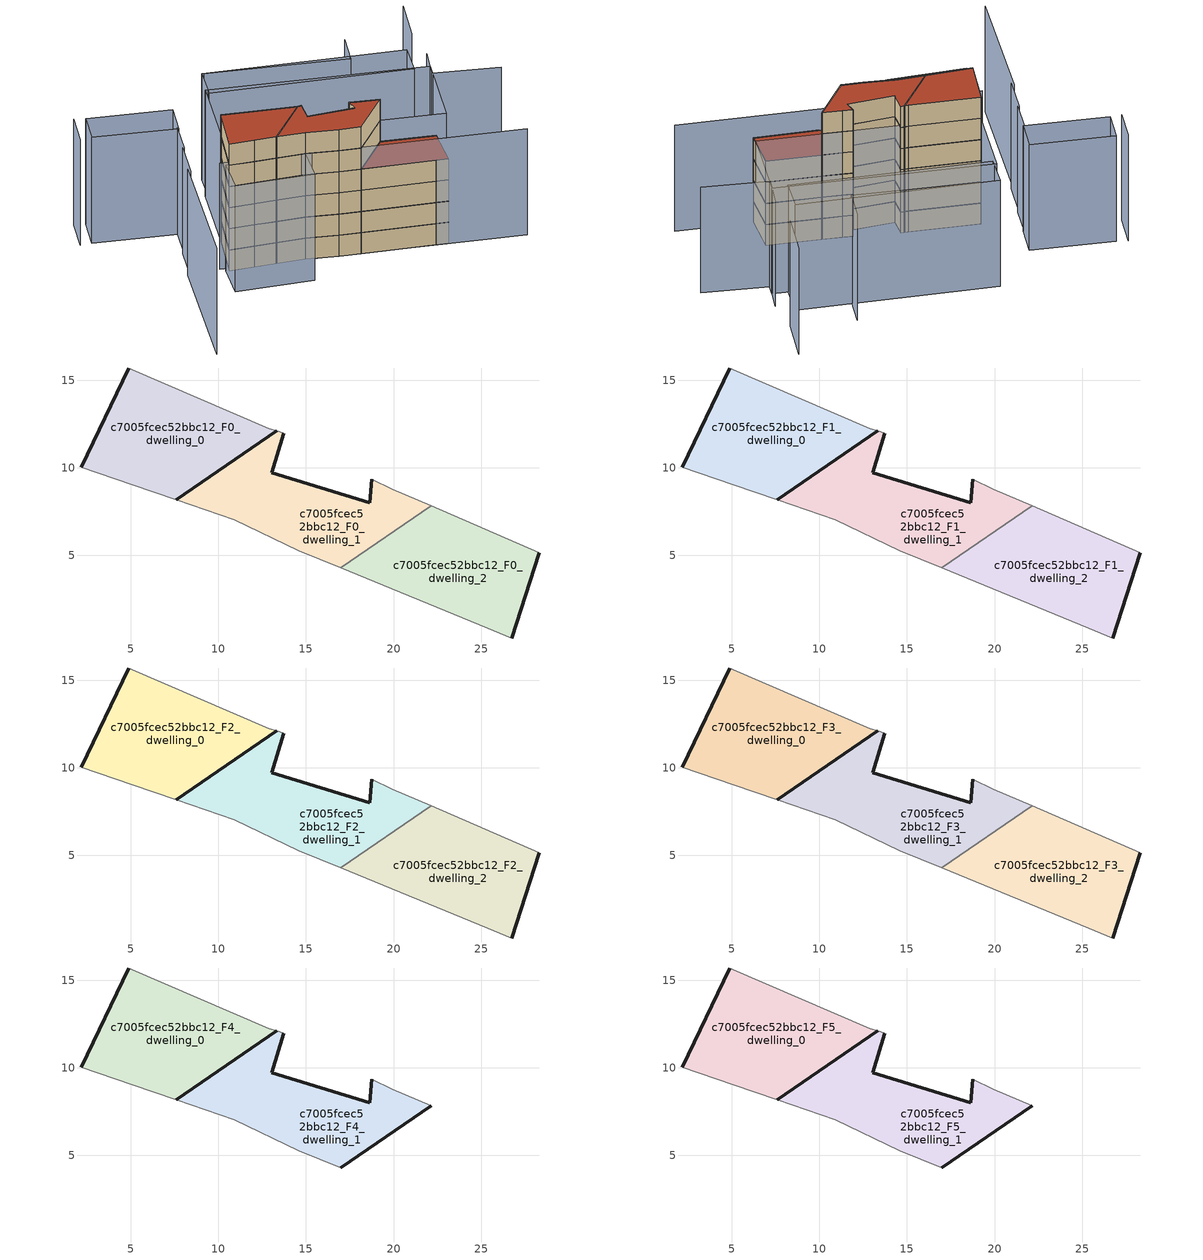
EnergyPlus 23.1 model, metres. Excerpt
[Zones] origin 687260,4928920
c7005fcec52bbc12_F0_dwelling_0
 floor ground (EU_floor_Construction): 13.33,12.1 12.89,12.24 4.87,15.7 2.16,10.02 5.07,9.03 7.6,8.16 z0
 wall outside (EU_wall_Construction): 2.16,10.02 4.87,15.7 / 13.33,12.1 7.6,8.16 z0:3
 wall adiabatic (EU_wall_Construction): 4.87,15.7 12.89,12.24 13.33,12.1 / 7.6,8.16 5.07,9.03 2.16,10.02 z0:3
c7005fcec52bbc12_F0_dwelling_1
 floor ground (EU_floor_Construction): 22.15,7.82 19.92,8.79 18.74,9.35 18.65,8 13.05,9.73 13.74,11.97 13.33,12.1 7.6,8.16 10.91,7.03 14.59,5.27 16.99,4.28 z0
 wall outside (EU_wall_Construction): 13.74,11.97 13.05,9.73 18.65,8 18.74,9.35 / 7.6,8.16 13.33,12.1 z0:3
 wall adiabatic (EU_wall_Construction): 18.74,9.35 19.92,8.79 22.15,7.82 / 16.99,4.28 14.59,5.27 10.91,7.03 7.6,8.16 / 13.33,12.1 13.74,11.97 z0:3
 wall to c7005fcec52bbc12_F0_dwelling_2 (EU_wall_Construction): 22.15,7.82 16.99,4.28 z0:3
c7005fcec52bbc12_F0_dwelling_2
 floor ground (EU_floor_Construction): 26.74,0.28 28.32,5.13 22.15,7.82 16.99,4.28 25.37,0.84 z0
 wall outside (EU_wall_Construction): 28.32,5.13 26.74,0.28 z0:3
 wall adiabatic (EU_wall_Construction): 22.15,7.82 28.32,5.13 / 26.74,0.28 25.37,0.84 16.99,4.28 z0:3
c7005fcec52bbc12_F1_dwelling_0
 floor to c7005fcec52bbc12_F0_dwelling_0 (EU_floor_Construction): 13.33,12.1 12.89,12.24 4.87,15.7 2.16,10.02 5.07,9.03 7.6,8.16 z3
 wall outside (EU_wall_Construction): 2.16,10.02 4.87,15.7 / 13.33,12.1 7.6,8.16 z3:6
 wall adiabatic (EU_wall_Construction): 4.87,15.7 12.89,12.24 13.33,12.1 / 7.6,8.16 5.07,9.03 2.16,10.02 z3:6
c7005fcec52bbc12_F1_dwelling_1
 floor to c7005fcec52bbc12_F0_dwelling_1 (EU_floor_Construction): 22.15,7.82 19.92,8.79 18.74,9.35 18.65,8 13.05,9.73 13.74,11.97 13.33,12.1 7.6,8.16 10.91,7.03 14.59,5.27 16.99,4.28 z3
 wall outside (EU_wall_Construction): 13.74,11.97 13.05,9.73 18.65,8 18.74,9.35 / 7.6,8.16 13.33,12.1 z3:6
 wall adiabatic (EU_wall_Construction): 18.74,9.35 19.92,8.79 22.15,7.82 / 16.99,4.28 14.59,5.27 10.91,7.03 7.6,8.16 / 13.33,12.1 13.74,11.97 z3:6
 wall to c7005fcec52bbc12_F1_dwelling_2 (EU_wall_Construction): 22.15,7.82 16.99,4.28 z3:6
c7005fcec52bbc12_F1_dwelling_2
 floor to c7005fcec52bbc12_F0_dwelling_2 (EU_floor_Construction): 26.74,0.28 28.32,5.13 22.15,7.82 16.99,4.28 25.37,0.84 z3
 wall outside (EU_wall_Construction): 28.32,5.13 26.74,0.28 z3:6
 wall adiabatic (EU_wall_Construction): 22.15,7.82 28.32,5.13 / 26.74,0.28 25.37,0.84 16.99,4.28 z3:6
c7005fcec52bbc12_F2_dwelling_0
 floor to c7005fcec52bbc12_F1_dwelling_0 (EU_floor_Construction): 13.33,12.1 12.89,12.24 4.87,15.7 2.16,10.02 5.07,9.03 7.6,8.16 z6
 wall outside (EU_wall_Construction): 2.16,10.02 4.87,15.7 / 13.33,12.1 7.6,8.16 z6:9
 wall adiabatic (EU_wall_Construction): 4.87,15.7 12.89,12.24 13.33,12.1 / 7.6,8.16 5.07,9.03 2.16,10.02 z6:9
c7005fcec52bbc12_F2_dwelling_1
 floor to c7005fcec52bbc12_F1_dwelling_1 (EU_floor_Construction): 22.15,7.82 19.92,8.79 18.74,9.35 18.65,8 13.05,9.73 13.74,11.97 13.33,12.1 7.6,8.16 10.91,7.03 14.59,5.27 16.99,4.28 z6
 wall outside (EU_wall_Construction): 13.74,11.97 13.05,9.73 18.65,8 18.74,9.35 / 7.6,8.16 13.33,12.1 z6:9
 wall adiabatic (EU_wall_Construction): 18.74,9.35 19.92,8.79 22.15,7.82 / 16.99,4.28 14.59,5.27 10.91,7.03 7.6,8.16 / 13.33,12.1 13.74,11.97 z6:9
 wall to c7005fcec52bbc12_F2_dwelling_2 (EU_wall_Construction): 22.15,7.82 16.99,4.28 z6:9
c7005fcec52bbc12_F2_dwelling_2
 floor to c7005fcec52bbc12_F1_dwelling_2 (EU_floor_Construction): 26.74,0.28 28.32,5.13 22.15,7.82 16.99,4.28 25.37,0.84 z6
 wall outside (EU_wall_Construction): 28.32,5.13 26.74,0.28 z6:9
 wall adiabatic (EU_wall_Construction): 22.15,7.82 28.32,5.13 / 26.74,0.28 25.37,0.84 16.99,4.28 z6:9
c7005fcec52bbc12_F3_dwelling_0
 floor to c7005fcec52bbc12_F2_dwelling_0 (EU_floor_Construction): 13.33,12.1 12.89,12.24 4.87,15.7 2.16,10.02 5.07,9.03 7.6,8.16 z9
 wall outside (EU_wall_Construction): 2.16,10.02 4.87,15.7 / 13.33,12.1 7.6,8.16 z9:12
 wall adiabatic (EU_wall_Construction): 4.87,15.7 12.89,12.24 13.33,12.1 / 7.6,8.16 5.07,9.03 2.16,10.02 z9:12
c7005fcec52bbc12_F3_dwelling_1
 floor to c7005fcec52bbc12_F2_dwelling_1 (EU_floor_Construction): 22.15,7.82 19.92,8.79 18.74,9.35 18.65,8 13.05,9.73 13.74,11.97 13.33,12.1 7.6,8.16 10.91,7.03 14.59,5.27 16.99,4.28 z9
 wall outside (EU_wall_Construction): 13.74,11.97 13.05,9.73 18.65,8 18.74,9.35 / 7.6,8.16 13.33,12.1 z9:12
 wall adiabatic (EU_wall_Construction): 18.74,9.35 19.92,8.79 22.15,7.82 / 16.99,4.28 14.59,5.27 10.91,7.03 7.6,8.16 / 13.33,12.1 13.74,11.97 z9:12
 wall to c7005fcec52bbc12_F3_dwelling_2 (EU_wall_Construction): 22.15,7.82 16.99,4.28 z9:12
c7005fcec52bbc12_F3_dwelling_2
 floor to c7005fcec52bbc12_F2_dwelling_2 (EU_floor_Construction): 26.74,0.28 28.32,5.13 22.15,7.82 16.99,4.28 25.37,0.84 z9
 wall outside (EU_wall_Construction): 28.32,5.13 26.74,0.28 z9:12
 wall adiabatic (EU_wall_Construction): 22.15,7.82 28.32,5.13 / 26.74,0.28 25.37,0.84 16.99,4.28 z9:12
 roof outside (EU_roof_Construction): 28.32,5.13 26.74,0.28 25.37,0.84 16.99,4.28 22.15,7.82 z12
c7005fcec52bbc12_F4_dwelling_0
 floor to c7005fcec52bbc12_F3_dwelling_0 (EU_floor_Construction): 13.33,12.1 12.89,12.24 4.87,15.7 2.16,10.02 5.07,9.03 7.6,8.16 z12
 wall outside (EU_wall_Construction): 2.16,10.02 4.87,15.7 / 13.33,12.1 7.6,8.16 z12:15
 wall adiabatic (EU_wall_Construction): 4.87,15.7 12.89,12.24 13.33,12.1 / 7.6,8.16 5.07,9.03 2.16,10.02 z12:15
c7005fcec52bbc12_F4_dwelling_1
 floor to c7005fcec52bbc12_F3_dwelling_1 (EU_floor_Construction): 22.15,7.82 19.92,8.79 18.74,9.35 18.65,8 13.05,9.73 13.74,11.97 13.33,12.1 7.6,8.16 10.91,7.03 14.59,5.27 16.99,4.28 z12
 wall outside (EU_wall_Construction): 22.15,7.82 16.99,4.28 / 13.74,11.97 13.05,9.73 18.65,8 18.74,9.35 / 7.6,8.16 13.33,12.1 z12:15
 wall adiabatic (EU_wall_Construction): 18.74,9.35 19.92,8.79 22.15,7.82 / 16.99,4.28 14.59,5.27 10.91,7.03 7.6,8.16 / 13.33,12.1 13.74,11.97 z12:15
c7005fcec52bbc12_F5_dwelling_0
 floor to c7005fcec52bbc12_F4_dwelling_0 (EU_floor_Construction): 13.33,12.1 12.89,12.24 4.87,15.7 2.16,10.02 5.07,9.03 7.6,8.16 z15
 wall outside (EU_wall_Construction): 2.16,10.02 4.87,15.7 / 13.33,12.1 7.6,8.16 z15:18
 wall adiabatic (EU_wall_Construction): 4.87,15.7 12.89,12.24 13.33,12.1 / 7.6,8.16 5.07,9.03 2.16,10.02 z15:18
 roof outside (EU_roof_Construction): 12.89,12.24 13.33,12.1 7.6,8.16 5.07,9.03 2.16,10.02 4.87,15.7 z18
c7005fcec52bbc12_F5_dwelling_1
 floor to c7005fcec52bbc12_F4_dwelling_1 (EU_floor_Construction): 22.15,7.82 19.92,8.79 18.74,9.35 18.65,8 13.05,9.73 13.74,11.97 13.33,12.1 7.6,8.16 10.91,7.03 14.59,5.27 16.99,4.28 z15
 wall outside (EU_wall_Construction): 22.15,7.82 16.99,4.28 / 13.74,11.97 13.05,9.73 18.65,8 18.74,9.35 / 7.6,8.16 13.33,12.1 z15:18
 wall adiabatic (EU_wall_Construction): 18.74,9.35 19.92,8.79 22.15,7.82 / 16.99,4.28 14.59,5.27 10.91,7.03 7.6,8.16 / 13.33,12.1 13.74,11.97 z15:18
 roof outside (EU_roof_Construction): 19.92,8.79 22.15,7.82 16.99,4.28 14.59,5.27 10.91,7.03 7.6,8.16 13.33,12.1 13.74,11.97 13.05,9.73 18.65,8 18.74,9.35 z18
shading: 1.5,11 35.38,-3.42 / -2.31,12.09 -8.88,-3.46 / 40.19,8.98 32.75,12.56 / 32.75,12.56 34.54,16.27 / -0.3,16.15 -2.23,11.61 / 1.6,20.03 -0.09,16.06 / 28.23,24.08 26.57,20.4 / 26.57,20.4 10.57,27.62 / 37.92,26.07 35.48,20.7 / -7.45,28.3 -9.23,24.37 / 9.37,2.79 0.3,6.1 / 0.3,6.1 1.85,10.33 / 1.85,10.33 10.91,7.03 / 10.91,7.03 9.37,2.79 / 29.42,4.66 4.74,15.38 / 4.74,15.38 8.73,24.58 / 8.73,24.58 33.42,13.86 / 33.42,13.86 29.42,4.66 / 31.53,14.47 8.79,23.88 / 8.79,23.88 10.37,27.7 / 10.37,27.7 33.11,18.29 / 33.11,18.29 31.53,14.47 / -6.17,27.66 3.27,23.44 / 3.27,23.44 1.63,19.78 / 1.63,19.78 -7.81,24.01 / -7.81,24.01 -6.17,27.66 z0:15
[Building]
EU S2 Campaign: North Axis=0; Terrain=City; Solar Distribution=FullExterior
[Site:Location]
Bologna: Latitude=44.5; Longitude=11.25; Time Zone=1; Elevation=37
[SizingPeriod:WeatherFileDays]
AnnualSizingPeriod: Begin Month=1; Begin Day of Month=1; End Month=12; End Day of Month=31; Day of Week for Start Day=Monday; Use Weather File Daylight Saving Period=No; Use Weather File Rain and Snow Indicators=No
[MATERIAL]
EU_InternalMass_Material: Roughness=MediumRough; Thickness=0.1; Conductivity=1; Density=1800; Specific Heat=900; Thermal Absorptance=0.9; Solar Absorptance=0.7; Visible Absorptance=0.7
[MATERIAL:NOMASS] Roughness=MediumRough; Thermal Absorptance=0.9; Solar Absorptance=0.7; Visible Absorptance=0.7
Name | Thermal Resistance
EU_wall_NoMass | 0.905828
EU_roof_NoMass | 0.37593
EU_floor_NoMass | 0.67114
[CONSTRUCTION]
EU_wall_Construction: EU_wall_NoMass
EU_roof_Construction: EU_roof_NoMass
EU_floor_Construction: EU_floor_NoMass
EU_InternalMass_Construction: EU_InternalMass_Material
[ZONE] Type=1; Multiplier=1; Ceiling Height=autocalculate; Floor Area=autocalculate; Part of Total Floor Area=Yes
Name | Volume
c7005fcec52bbc12_F0_dwelling_0; c7005fcec52bbc12_F1_dwelling_0; c7005fcec52bbc12_F2_dwelling_0; c7005fcec52bbc12_F3_dwelling_0; c7005fcec52bbc12_F4_dwelling_0; c7005fcec52bbc12_F5_dwelling_0 | 134.093
c7005fcec52bbc12_F0_dwelling_1; c7005fcec52bbc12_F1_dwelling_1; c7005fcec52bbc12_F2_dwelling_1; c7005fcec52bbc12_F3_dwelling_1; c7005fcec52bbc12_F4_dwelling_1; c7005fcec52bbc12_F5_dwelling_1; c7005fcec52bbc12_F1_dwelling_2; c7005fcec52bbc12_F2_dwelling_2; c7005fcec52bbc12_F3_dwelling_2 | 134.09
c7005fcec52bbc12_F0_dwelling_2 | 134.092
[INTERNALMASS] Construction=EU_InternalMass_Construction
Name | Zone or ZoneList | Surface Area
c7005fcec52bbc12_F0_dwelling_0_EU_InternalMass | c7005fcec52bbc12_F0_dwelling_0 | 44.6973
c7005fcec52bbc12_F0_dwelling_1_EU_InternalMass | c7005fcec52bbc12_F0_dwelling_1 | 44.697
c7005fcec52bbc12_F0_dwelling_2_EU_InternalMass | c7005fcec52bbc12_F0_dwelling_2 | 44.6972
c7005fcec52bbc12_F1_dwelling_0_EU_InternalMass | c7005fcec52bbc12_F1_dwelling_0 | 44.6973
c7005fcec52bbc12_F1_dwelling_1_EU_InternalMass | c7005fcec52bbc12_F1_dwelling_1 | 44.697
c7005fcec52bbc12_F1_dwelling_2_EU_InternalMass | c7005fcec52bbc12_F1_dwelling_2 | 44.6972
c7005fcec52bbc12_F2_dwelling_0_EU_InternalMass | c7005fcec52bbc12_F2_dwelling_0 | 44.6973
c7005fcec52bbc12_F2_dwelling_1_EU_InternalMass | c7005fcec52bbc12_F2_dwelling_1 | 44.697
c7005fcec52bbc12_F2_dwelling_2_EU_InternalMass | c7005fcec52bbc12_F2_dwelling_2 | 44.6972
c7005fcec52bbc12_F3_dwelling_0_EU_InternalMass | c7005fcec52bbc12_F3_dwelling_0 | 44.6973
c7005fcec52bbc12_F3_dwelling_1_EU_InternalMass | c7005fcec52bbc12_F3_dwelling_1 | 44.697
c7005fcec52bbc12_F3_dwelling_2_EU_InternalMass | c7005fcec52bbc12_F3_dwelling_2 | 44.6972
c7005fcec52bbc12_F4_dwelling_0_EU_InternalMass | c7005fcec52bbc12_F4_dwelling_0 | 67.0473
c7005fcec52bbc12_F4_dwelling_1_EU_InternalMass | c7005fcec52bbc12_F4_dwelling_1 | 67.044
c7005fcec52bbc12_F5_dwelling_0_EU_InternalMass | c7005fcec52bbc12_F5_dwelling_0 | 67.0473
c7005fcec52bbc12_F5_dwelling_1_EU_InternalMass | c7005fcec52bbc12_F5_dwelling_1 | 67.044
[OTHEREQUIPMENT] Fuel Type=Electricity; Design Level Calculation Method=Watts/Area; Power per Zone Floor Area=1; Fraction Latent=0; Fraction Radiant=0; Fraction Lost=0; Carbon Dioxide Generation Rate=0; EndUse Subcategory=EU_Step8_InternalGains
Name | Zone or ZoneList or Space or SpaceList | Schedule
EU_Step8_InternalGain_c7005fcec52bbc12_F0_dwelling_0_f000 | c7005fcec52bbc12_F0_dwelling_0 | EU_Step8_GainSchedule_c7005fcec52bbc12_F0_dwelling_0_f000
EU_Step8_InternalGain_c7005fcec52bbc12_F0_dwelling_1_f000 | c7005fcec52bbc12_F0_dwelling_1 | EU_Step8_GainSchedule_c7005fcec52bbc12_F0_dwelling_1_f000
EU_Step8_InternalGain_c7005fcec52bbc12_F0_dwelling_2_f000 | c7005fcec52bbc12_F0_dwelling_2 | EU_Step8_GainSchedule_c7005fcec52bbc12_F0_dwelling_2_f000
EU_Step8_InternalGain_c7005fcec52bbc12_F1_dwelling_0_f000 | c7005fcec52bbc12_F1_dwelling_0 | EU_Step8_GainSchedule_c7005fcec52bbc12_F1_dwelling_0_f000
EU_Step8_InternalGain_c7005fcec52bbc12_F1_dwelling_1_f000 | c7005fcec52bbc12_F1_dwelling_1 | EU_Step8_GainSchedule_c7005fcec52bbc12_F1_dwelling_1_f000
EU_Step8_InternalGain_c7005fcec52bbc12_F1_dwelling_2_f000 | c7005fcec52bbc12_F1_dwelling_2 | EU_Step8_GainSchedule_c7005fcec52bbc12_F1_dwelling_2_f000
EU_Step8_InternalGain_c7005fcec52bbc12_F2_dwelling_0_f000 | c7005fcec52bbc12_F2_dwelling_0 | EU_Step8_GainSchedule_c7005fcec52bbc12_F2_dwelling_0_f000
EU_Step8_InternalGain_c7005fcec52bbc12_F2_dwelling_1_f000 | c7005fcec52bbc12_F2_dwelling_1 | EU_Step8_GainSchedule_c7005fcec52bbc12_F2_dwelling_1_f000
EU_Step8_InternalGain_c7005fcec52bbc12_F2_dwelling_2_f000 | c7005fcec52bbc12_F2_dwelling_2 | EU_Step8_GainSchedule_c7005fcec52bbc12_F2_dwelling_2_f000
EU_Step8_InternalGain_c7005fcec52bbc12_F3_dwelling_0_f000 | c7005fcec52bbc12_F3_dwelling_0 | EU_Step8_GainSchedule_c7005fcec52bbc12_F3_dwelling_0_f000
EU_Step8_InternalGain_c7005fcec52bbc12_F3_dwelling_1_f000 | c7005fcec52bbc12_F3_dwelling_1 | EU_Step8_GainSchedule_c7005fcec52bbc12_F3_dwelling_1_f000
EU_Step8_InternalGain_c7005fcec52bbc12_F3_dwelling_2_f000 | c7005fcec52bbc12_F3_dwelling_2 | EU_Step8_GainSchedule_c7005fcec52bbc12_F3_dwelling_2_f000
EU_Step8_InternalGain_c7005fcec52bbc12_F4_dwelling_0_f000 | c7005fcec52bbc12_F4_dwelling_0 | EU_Step8_GainSchedule_c7005fcec52bbc12_F4_dwelling_0_f000
EU_Step8_InternalGain_c7005fcec52bbc12_F4_dwelling_1_f000 | c7005fcec52bbc12_F4_dwelling_1 | EU_Step8_GainSchedule_c7005fcec52bbc12_F4_dwelling_1_f000
EU_Step8_InternalGain_c7005fcec52bbc12_F5_dwelling_0_f000 | c7005fcec52bbc12_F5_dwelling_0 | EU_Step8_GainSchedule_c7005fcec52bbc12_F5_dwelling_0_f000
EU_Step8_InternalGain_c7005fcec52bbc12_F5_dwelling_1_f000 | c7005fcec52bbc12_F5_dwelling_1 | EU_Step8_GainSchedule_c7005fcec52bbc12_F5_dwelling_1_f000
[ZONEVENTILATION:DESIGNFLOWRATE] Schedule=EU_AlwaysOn; Design Flow Rate Calculation Method=AirChanges/Hour; Air Changes per Hour=0.73129; Ventilation Type=Natural; Fan Pressure Rise=0; Fan Total Efficiency=1; Constant Term Coefficient=1; Temperature Term Coefficient=0; Velocity Term Coefficient=0; Velocity Squared Term Coefficient=0; Minimum Indoor Temperature=-100; Maximum Indoor Temperature=100; Delta Temperature=-100; Minimum Outdoor Temperature=-100; Maximum Outdoor Temperature=100; Maximum Wind Speed=40
Name | Zone or ZoneList or Space or SpaceList
EU_ConstantAir_c7005fcec52bbc12_F0_dwelling_0 | c7005fcec52bbc12_F0_dwelling_0
EU_ConstantAir_c7005fcec52bbc12_F0_dwelling_1 | c7005fcec52bbc12_F0_dwelling_1
EU_ConstantAir_c7005fcec52bbc12_F0_dwelling_2 | c7005fcec52bbc12_F0_dwelling_2
EU_ConstantAir_c7005fcec52bbc12_F1_dwelling_0 | c7005fcec52bbc12_F1_dwelling_0
EU_ConstantAir_c7005fcec52bbc12_F1_dwelling_1 | c7005fcec52bbc12_F1_dwelling_1
EU_ConstantAir_c7005fcec52bbc12_F1_dwelling_2 | c7005fcec52bbc12_F1_dwelling_2
EU_ConstantAir_c7005fcec52bbc12_F2_dwelling_0 | c7005fcec52bbc12_F2_dwelling_0
EU_ConstantAir_c7005fcec52bbc12_F2_dwelling_1 | c7005fcec52bbc12_F2_dwelling_1
EU_ConstantAir_c7005fcec52bbc12_F2_dwelling_2 | c7005fcec52bbc12_F2_dwelling_2
EU_ConstantAir_c7005fcec52bbc12_F3_dwelling_0 | c7005fcec52bbc12_F3_dwelling_0
EU_ConstantAir_c7005fcec52bbc12_F3_dwelling_1 | c7005fcec52bbc12_F3_dwelling_1
EU_ConstantAir_c7005fcec52bbc12_F3_dwelling_2 | c7005fcec52bbc12_F3_dwelling_2
EU_ConstantAir_c7005fcec52bbc12_F4_dwelling_0 | c7005fcec52bbc12_F4_dwelling_0
EU_ConstantAir_c7005fcec52bbc12_F4_dwelling_1 | c7005fcec52bbc12_F4_dwelling_1
EU_ConstantAir_c7005fcec52bbc12_F5_dwelling_0 | c7005fcec52bbc12_F5_dwelling_0
EU_ConstantAir_c7005fcec52bbc12_F5_dwelling_1 | c7005fcec52bbc12_F5_dwelling_1
[SIZING:ZONE] Zone Cooling Design Supply Air Temperature Input Method=SupplyAirTemperature; Zone Cooling Design Supply Air Temperature=13; Zone Heating Design Supply Air Temperature Input Method=SupplyAirTemperature; Zone Heating Design Supply Air Temperature=50; Zone Cooling Design Supply Air Humidity Ratio=0.008; Zone Heating Design Supply Air Humidity Ratio=0.008; Cooling Design Air Flow Method=DesignDay; Cooling Design Air Flow Rate=0; Cooling Minimum Air Flow per Zone Floor Area=0.000762; Cooling Minimum Air Flow=0; Cooling Minimum Air Flow Fraction=0.2; Heating Design Air Flow Method=DesignDay; Heating Design Air Flow Rate=0; Heating Maximum Air Flow per Zone Floor Area=0.002032; Heating Maximum Air Flow=0.141576; Heating Maximum Air Flow Fraction=0.3; Account for Dedicated Outdoor Air System=No; Dedicated Outdoor Air System Control Strategy=NeutralSupplyAir; Dedicated Outdoor Air Low Setpoint Temperature for Design=autosize; Dedicated Outdoor Air High Setpoint Temperature for Design=autosize; Zone Load Sizing Method=Sensible Load Only No Latent Load; Zone Latent Cooling Design Supply Air Humidity Ratio Input Method=HumidityRatioDifference; Zone Cooling Design Supply Air Humidity Ratio Difference=0.005; Zone Latent Heating Design Supply Air Humidity Ratio Input Method=HumidityRatioDifference; Zone Humidification Design Supply Air Humidity Ratio Difference=0.005
c7005fcec52bbc12_F0_dwelling_0; c7005fcec52bbc12_F0_dwelling_1; c7005fcec52bbc12_F0_dwelling_2; c7005fcec52bbc12_F1_dwelling_0; c7005fcec52bbc12_F1_dwelling_1; c7005fcec52bbc12_F1_dwelling_2; c7005fcec52bbc12_F2_dwelling_0; c7005fcec52bbc12_F2_dwelling_1; c7005fcec52bbc12_F2_dwelling_2; c7005fcec52bbc12_F3_dwelling_0; c7005fcec52bbc12_F3_dwelling_1; c7005fcec52bbc12_F3_dwelling_2; c7005fcec52bbc12_F4_dwelling_0; c7005fcec52bbc12_F4_dwelling_1; c7005fcec52bbc12_F5_dwelling_0; c7005fcec52bbc12_F5_dwelling_1
[ThermostatSetpoint:DualSetpoint] Heating Setpoint Temperature Schedule=HVACTemplate-Always 20; Cooling Setpoint Temperature Schedule=HVACTemplate-Always 50
EU_HeatOnly_c7005fcec52bbc12_F0_dwelling_0 Dual SP Control; EU_HeatOnly_c7005fcec52bbc12_F0_dwelling_1 Dual SP Control; EU_HeatOnly_c7005fcec52bbc12_F0_dwelling_2 Dual SP Control; EU_HeatOnly_c7005fcec52bbc12_F1_dwelling_0 Dual SP Control; EU_HeatOnly_c7005fcec52bbc12_F1_dwelling_1 Dual SP Control; EU_HeatOnly_c7005fcec52bbc12_F1_dwelling_2 Dual SP Control; EU_HeatOnly_c7005fcec52bbc12_F2_dwelling_0 Dual SP Control; EU_HeatOnly_c7005fcec52bbc12_F2_dwelling_1 Dual SP Control; EU_HeatOnly_c7005fcec52bbc12_F2_dwelling_2 Dual SP Control; EU_HeatOnly_c7005fcec52bbc12_F3_dwelling_0 Dual SP Control; EU_HeatOnly_c7005fcec52bbc12_F3_dwelling_1 Dual SP Control; EU_HeatOnly_c7005fcec52bbc12_F3_dwelling_2 Dual SP Control; EU_HeatOnly_c7005fcec52bbc12_F4_dwelling_0 Dual SP Control; EU_HeatOnly_c7005fcec52bbc12_F4_dwelling_1 Dual SP Control; EU_HeatOnly_c7005fcec52bbc12_F5_dwelling_0 Dual SP Control; EU_HeatOnly_c7005fcec52bbc12_F5_dwelling_1 Dual SP Control
[ZoneControl:Thermostat] Control Type Schedule=HVACTemplate-Always 4
Name | Zone or ZoneList | Control
c7005fcec52bbc12_F0_dwelling_0 Thermostat | c7005fcec52bbc12_F0_dwelling_0 | EU_HeatOnly_c7005fcec52bbc12_F0_dwelling_0 Dual SP Control
c7005fcec52bbc12_F0_dwelling_1 Thermostat | c7005fcec52bbc12_F0_dwelling_1 | EU_HeatOnly_c7005fcec52bbc12_F0_dwelling_1 Dual SP Control
c7005fcec52bbc12_F0_dwelling_2 Thermostat | c7005fcec52bbc12_F0_dwelling_2 | EU_HeatOnly_c7005fcec52bbc12_F0_dwelling_2 Dual SP Control
c7005fcec52bbc12_F1_dwelling_0 Thermostat | c7005fcec52bbc12_F1_dwelling_0 | EU_HeatOnly_c7005fcec52bbc12_F1_dwelling_0 Dual SP Control
c7005fcec52bbc12_F1_dwelling_1 Thermostat | c7005fcec52bbc12_F1_dwelling_1 | EU_HeatOnly_c7005fcec52bbc12_F1_dwelling_1 Dual SP Control
c7005fcec52bbc12_F1_dwelling_2 Thermostat | c7005fcec52bbc12_F1_dwelling_2 | EU_HeatOnly_c7005fcec52bbc12_F1_dwelling_2 Dual SP Control
c7005fcec52bbc12_F2_dwelling_0 Thermostat | c7005fcec52bbc12_F2_dwelling_0 | EU_HeatOnly_c7005fcec52bbc12_F2_dwelling_0 Dual SP Control
c7005fcec52bbc12_F2_dwelling_1 Thermostat | c7005fcec52bbc12_F2_dwelling_1 | EU_HeatOnly_c7005fcec52bbc12_F2_dwelling_1 Dual SP Control
c7005fcec52bbc12_F2_dwelling_2 Thermostat | c7005fcec52bbc12_F2_dwelling_2 | EU_HeatOnly_c7005fcec52bbc12_F2_dwelling_2 Dual SP Control
c7005fcec52bbc12_F3_dwelling_0 Thermostat | c7005fcec52bbc12_F3_dwelling_0 | EU_HeatOnly_c7005fcec52bbc12_F3_dwelling_0 Dual SP Control
c7005fcec52bbc12_F3_dwelling_1 Thermostat | c7005fcec52bbc12_F3_dwelling_1 | EU_HeatOnly_c7005fcec52bbc12_F3_dwelling_1 Dual SP Control
c7005fcec52bbc12_F3_dwelling_2 Thermostat | c7005fcec52bbc12_F3_dwelling_2 | EU_HeatOnly_c7005fcec52bbc12_F3_dwelling_2 Dual SP Control
c7005fcec52bbc12_F4_dwelling_0 Thermostat | c7005fcec52bbc12_F4_dwelling_0 | EU_HeatOnly_c7005fcec52bbc12_F4_dwelling_0 Dual SP Control
c7005fcec52bbc12_F4_dwelling_1 Thermostat | c7005fcec52bbc12_F4_dwelling_1 | EU_HeatOnly_c7005fcec52bbc12_F4_dwelling_1 Dual SP Control
c7005fcec52bbc12_F5_dwelling_0 Thermostat | c7005fcec52bbc12_F5_dwelling_0 | EU_HeatOnly_c7005fcec52bbc12_F5_dwelling_0 Dual SP Control
c7005fcec52bbc12_F5_dwelling_1 Thermostat | c7005fcec52bbc12_F5_dwelling_1 | EU_HeatOnly_c7005fcec52bbc12_F5_dwelling_1 Dual SP Control
[Zone equipment]
c7005fcec52bbc12_F0_dwelling_0: c7005fcec52bbc12_F0_dwelling_0 Ideal Loads Air System
c7005fcec52bbc12_F0_dwelling_1: c7005fcec52bbc12_F0_dwelling_1 Ideal Loads Air System
c7005fcec52bbc12_F0_dwelling_2: c7005fcec52bbc12_F0_dwelling_2 Ideal Loads Air System
c7005fcec52bbc12_F1_dwelling_0: c7005fcec52bbc12_F1_dwelling_0 Ideal Loads Air System
c7005fcec52bbc12_F1_dwelling_1: c7005fcec52bbc12_F1_dwelling_1 Ideal Loads Air System
c7005fcec52bbc12_F1_dwelling_2: c7005fcec52bbc12_F1_dwelling_2 Ideal Loads Air System
c7005fcec52bbc12_F2_dwelling_0: c7005fcec52bbc12_F2_dwelling_0 Ideal Loads Air System
c7005fcec52bbc12_F2_dwelling_1: c7005fcec52bbc12_F2_dwelling_1 Ideal Loads Air System
c7005fcec52bbc12_F2_dwelling_2: c7005fcec52bbc12_F2_dwelling_2 Ideal Loads Air System
c7005fcec52bbc12_F3_dwelling_0: c7005fcec52bbc12_F3_dwelling_0 Ideal Loads Air System
c7005fcec52bbc12_F3_dwelling_1: c7005fcec52bbc12_F3_dwelling_1 Ideal Loads Air System
c7005fcec52bbc12_F3_dwelling_2: c7005fcec52bbc12_F3_dwelling_2 Ideal Loads Air System
c7005fcec52bbc12_F4_dwelling_0: c7005fcec52bbc12_F4_dwelling_0 Ideal Loads Air System
c7005fcec52bbc12_F4_dwelling_1: c7005fcec52bbc12_F4_dwelling_1 Ideal Loads Air System
c7005fcec52bbc12_F5_dwelling_0: c7005fcec52bbc12_F5_dwelling_0 Ideal Loads Air System
c7005fcec52bbc12_F5_dwelling_1: c7005fcec52bbc12_F5_dwelling_1 Ideal Loads Air System
[ZoneHVAC:IdealLoadsAirSystem] Availability Schedule=EU_AlwaysOn; Maximum Heating Supply Air Temperature [C]=50; Minimum Cooling Supply Air Temperature [C]=13; Maximum Heating Supply Air Humidity Ratio [kg-H20/kg-air]=0.0156; Minimum Cooling Supply Air Humidity Ratio [kg-H20/kg-air]=0.0077; Heating Limit=NoLimit; Cooling Limit=NoLimit; Heating Availability Schedule=EU_AlwaysOn; Cooling Availability Schedule=EU_CoolingOff; Dehumidification Control Type=ConstantSensibleHeatRatio; Cooling Sensible Heat Ratio=0.7; Humidification Control Type=None; Demand Controlled Ventilation Type=None; Outdoor Air Economizer Type=NoEconomizer; Heat Recovery Type=None; Sensible Heat Recovery Effectiveness=0.7; Latent Heat Recovery Effectiveness=0.65
c7005fcec52bbc12_F0_dwelling_0 Ideal Loads Air System; c7005fcec52bbc12_F0_dwelling_1 Ideal Loads Air System; c7005fcec52bbc12_F0_dwelling_2 Ideal Loads Air System; c7005fcec52bbc12_F1_dwelling_0 Ideal Loads Air System; c7005fcec52bbc12_F1_dwelling_1 Ideal Loads Air System; c7005fcec52bbc12_F1_dwelling_2 Ideal Loads Air System; c7005fcec52bbc12_F2_dwelling_0 Ideal Loads Air System; c7005fcec52bbc12_F2_dwelling_1 Ideal Loads Air System; c7005fcec52bbc12_F2_dwelling_2 Ideal Loads Air System; c7005fcec52bbc12_F3_dwelling_0 Ideal Loads Air System; c7005fcec52bbc12_F3_dwelling_1 Ideal Loads Air System; c7005fcec52bbc12_F3_dwelling_2 Ideal Loads Air System; c7005fcec52bbc12_F4_dwelling_0 Ideal Loads Air System; c7005fcec52bbc12_F4_dwelling_1 Ideal Loads Air System; c7005fcec52bbc12_F5_dwelling_0 Ideal Loads Air System; c7005fcec52bbc12_F5_dwelling_1 Ideal Loads Air System
[SCHEDULE:CONSTANT]
Name | Hourly Value
EU_AlwaysOn | 1
EU_CoolingOff | 0
[SCHEDULE:FILE] Column Number=1; Rows to Skip at Top=0; Number of Hours of Data=8760; Column Separator=Comma; Interpolate to Timestep=No; Minutes per Item=60; Adjust Schedule for Daylight Savings=Yes
Name | File
EU_Step8_GainSchedule_c7005fcec52bbc12_F0_dwelling_0_f000 | ../../schedules/c7005fcec52bbc12/c7005fcec52bbc12_F0_dwelling_0_f000_gain.csv
EU_Step8_GainSchedule_c7005fcec52bbc12_F0_dwelling_1_f000 | ../../schedules/c7005fcec52bbc12/c7005fcec52bbc12_F0_dwelling_1_f000_gain.csv
EU_Step8_GainSchedule_c7005fcec52bbc12_F0_dwelling_2_f000 | ../../schedules/c7005fcec52bbc12/c7005fcec52bbc12_F0_dwelling_2_f000_gain.csv
EU_Step8_GainSchedule_c7005fcec52bbc12_F1_dwelling_0_f000 | ../../schedules/c7005fcec52bbc12/c7005fcec52bbc12_F1_dwelling_0_f000_gain.csv
EU_Step8_GainSchedule_c7005fcec52bbc12_F1_dwelling_1_f000 | ../../schedules/c7005fcec52bbc12/c7005fcec52bbc12_F1_dwelling_1_f000_gain.csv
EU_Step8_GainSchedule_c7005fcec52bbc12_F1_dwelling_2_f000 | ../../schedules/c7005fcec52bbc12/c7005fcec52bbc12_F1_dwelling_2_f000_gain.csv
EU_Step8_GainSchedule_c7005fcec52bbc12_F2_dwelling_0_f000 | ../../schedules/c7005fcec52bbc12/c7005fcec52bbc12_F2_dwelling_0_f000_gain.csv
EU_Step8_GainSchedule_c7005fcec52bbc12_F2_dwelling_1_f000 | ../../schedules/c7005fcec52bbc12/c7005fcec52bbc12_F2_dwelling_1_f000_gain.csv
EU_Step8_GainSchedule_c7005fcec52bbc12_F2_dwelling_2_f000 | ../../schedules/c7005fcec52bbc12/c7005fcec52bbc12_F2_dwelling_2_f000_gain.csv
EU_Step8_GainSchedule_c7005fcec52bbc12_F3_dwelling_0_f000 | ../../schedules/c7005fcec52bbc12/c7005fcec52bbc12_F3_dwelling_0_f000_gain.csv
EU_Step8_GainSchedule_c7005fcec52bbc12_F3_dwelling_1_f000 | ../../schedules/c7005fcec52bbc12/c7005fcec52bbc12_F3_dwelling_1_f000_gain.csv
EU_Step8_GainSchedule_c7005fcec52bbc12_F3_dwelling_2_f000 | ../../schedules/c7005fcec52bbc12/c7005fcec52bbc12_F3_dwelling_2_f000_gain.csv
EU_Step8_GainSchedule_c7005fcec52bbc12_F4_dwelling_0_f000 | ../../schedules/c7005fcec52bbc12/c7005fcec52bbc12_F4_dwelling_0_f000_gain.csv
EU_Step8_GainSchedule_c7005fcec52bbc12_F4_dwelling_1_f000 | ../../schedules/c7005fcec52bbc12/c7005fcec52bbc12_F4_dwelling_1_f000_gain.csv
EU_Step8_GainSchedule_c7005fcec52bbc12_F5_dwelling_0_f000 | ../../schedules/c7005fcec52bbc12/c7005fcec52bbc12_F5_dwelling_0_f000_gain.csv
EU_Step8_GainSchedule_c7005fcec52bbc12_F5_dwelling_1_f000 | ../../schedules/c7005fcec52bbc12/c7005fcec52bbc12_F5_dwelling_1_f000_gain.csv
[Schedule:Compact]
HVACTemplate-Always 20: Through: 12/31, For: AllDays, Until: 24:00, 20
HVACTemplate-Always 50: Through: 12/31, For: AllDays, Until: 24:00, 50
HVACTemplate-Always 4: Through: 12/31, For: AllDays, Until: 24:00, 4
